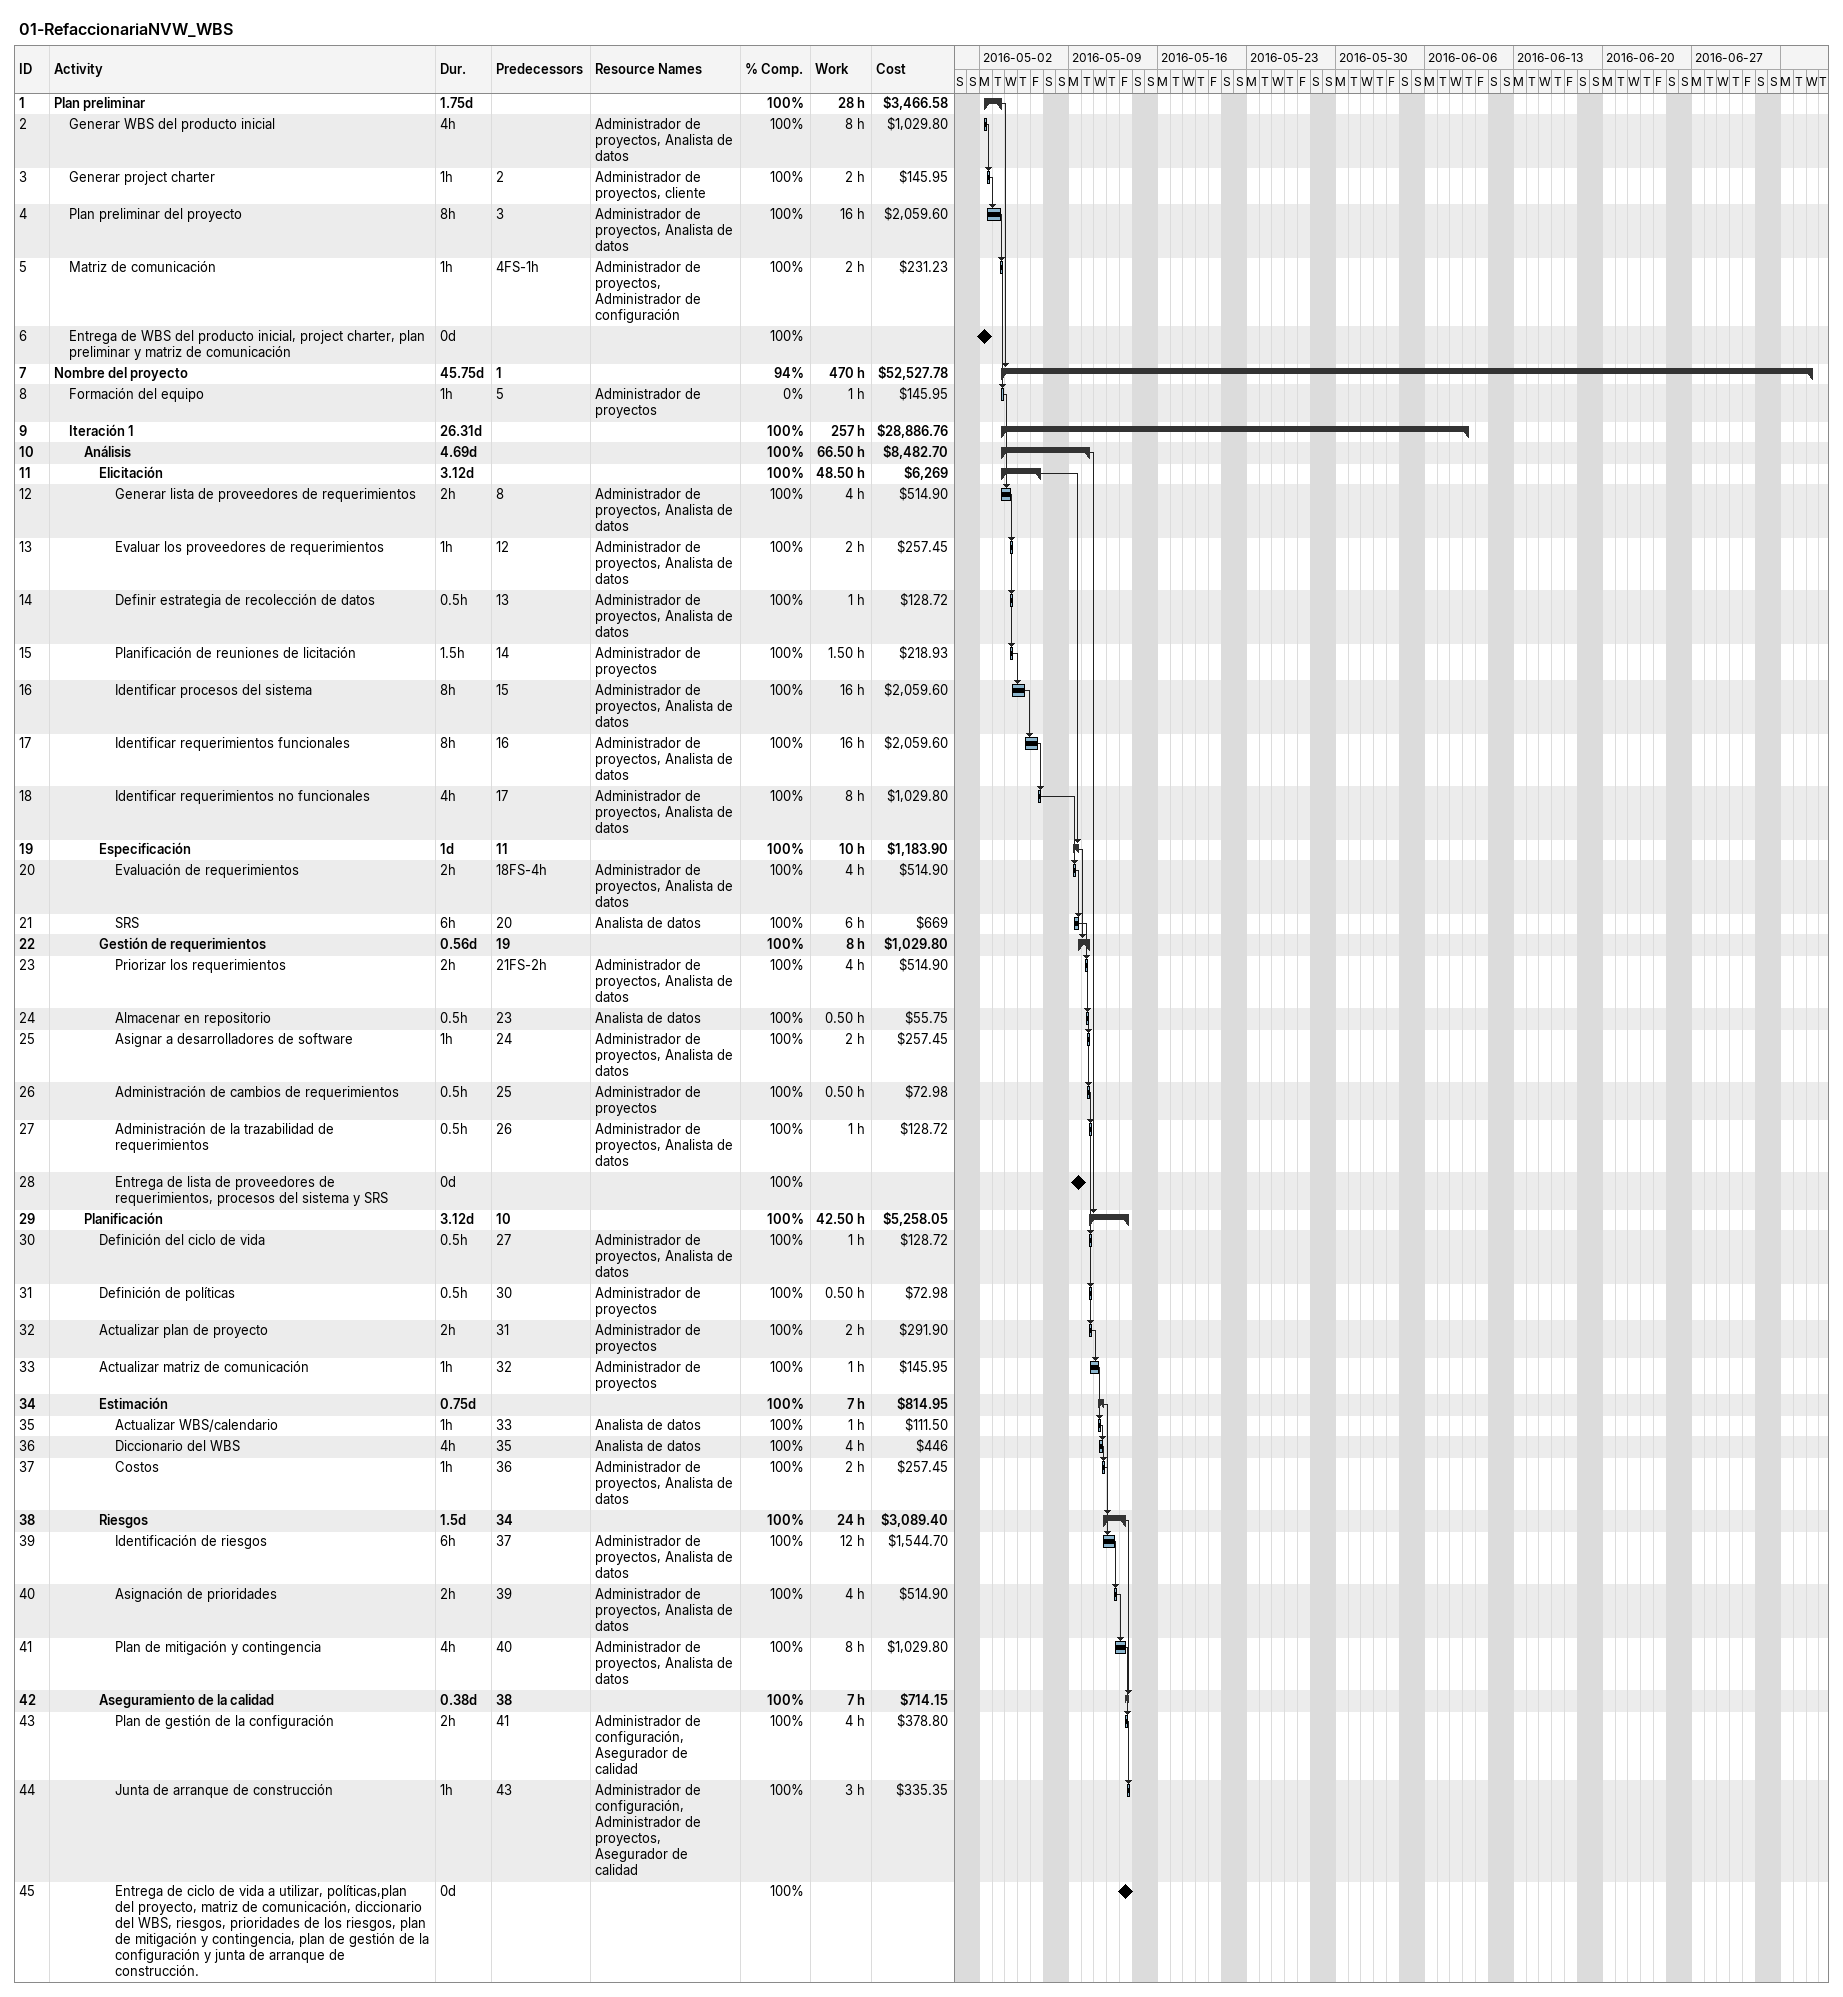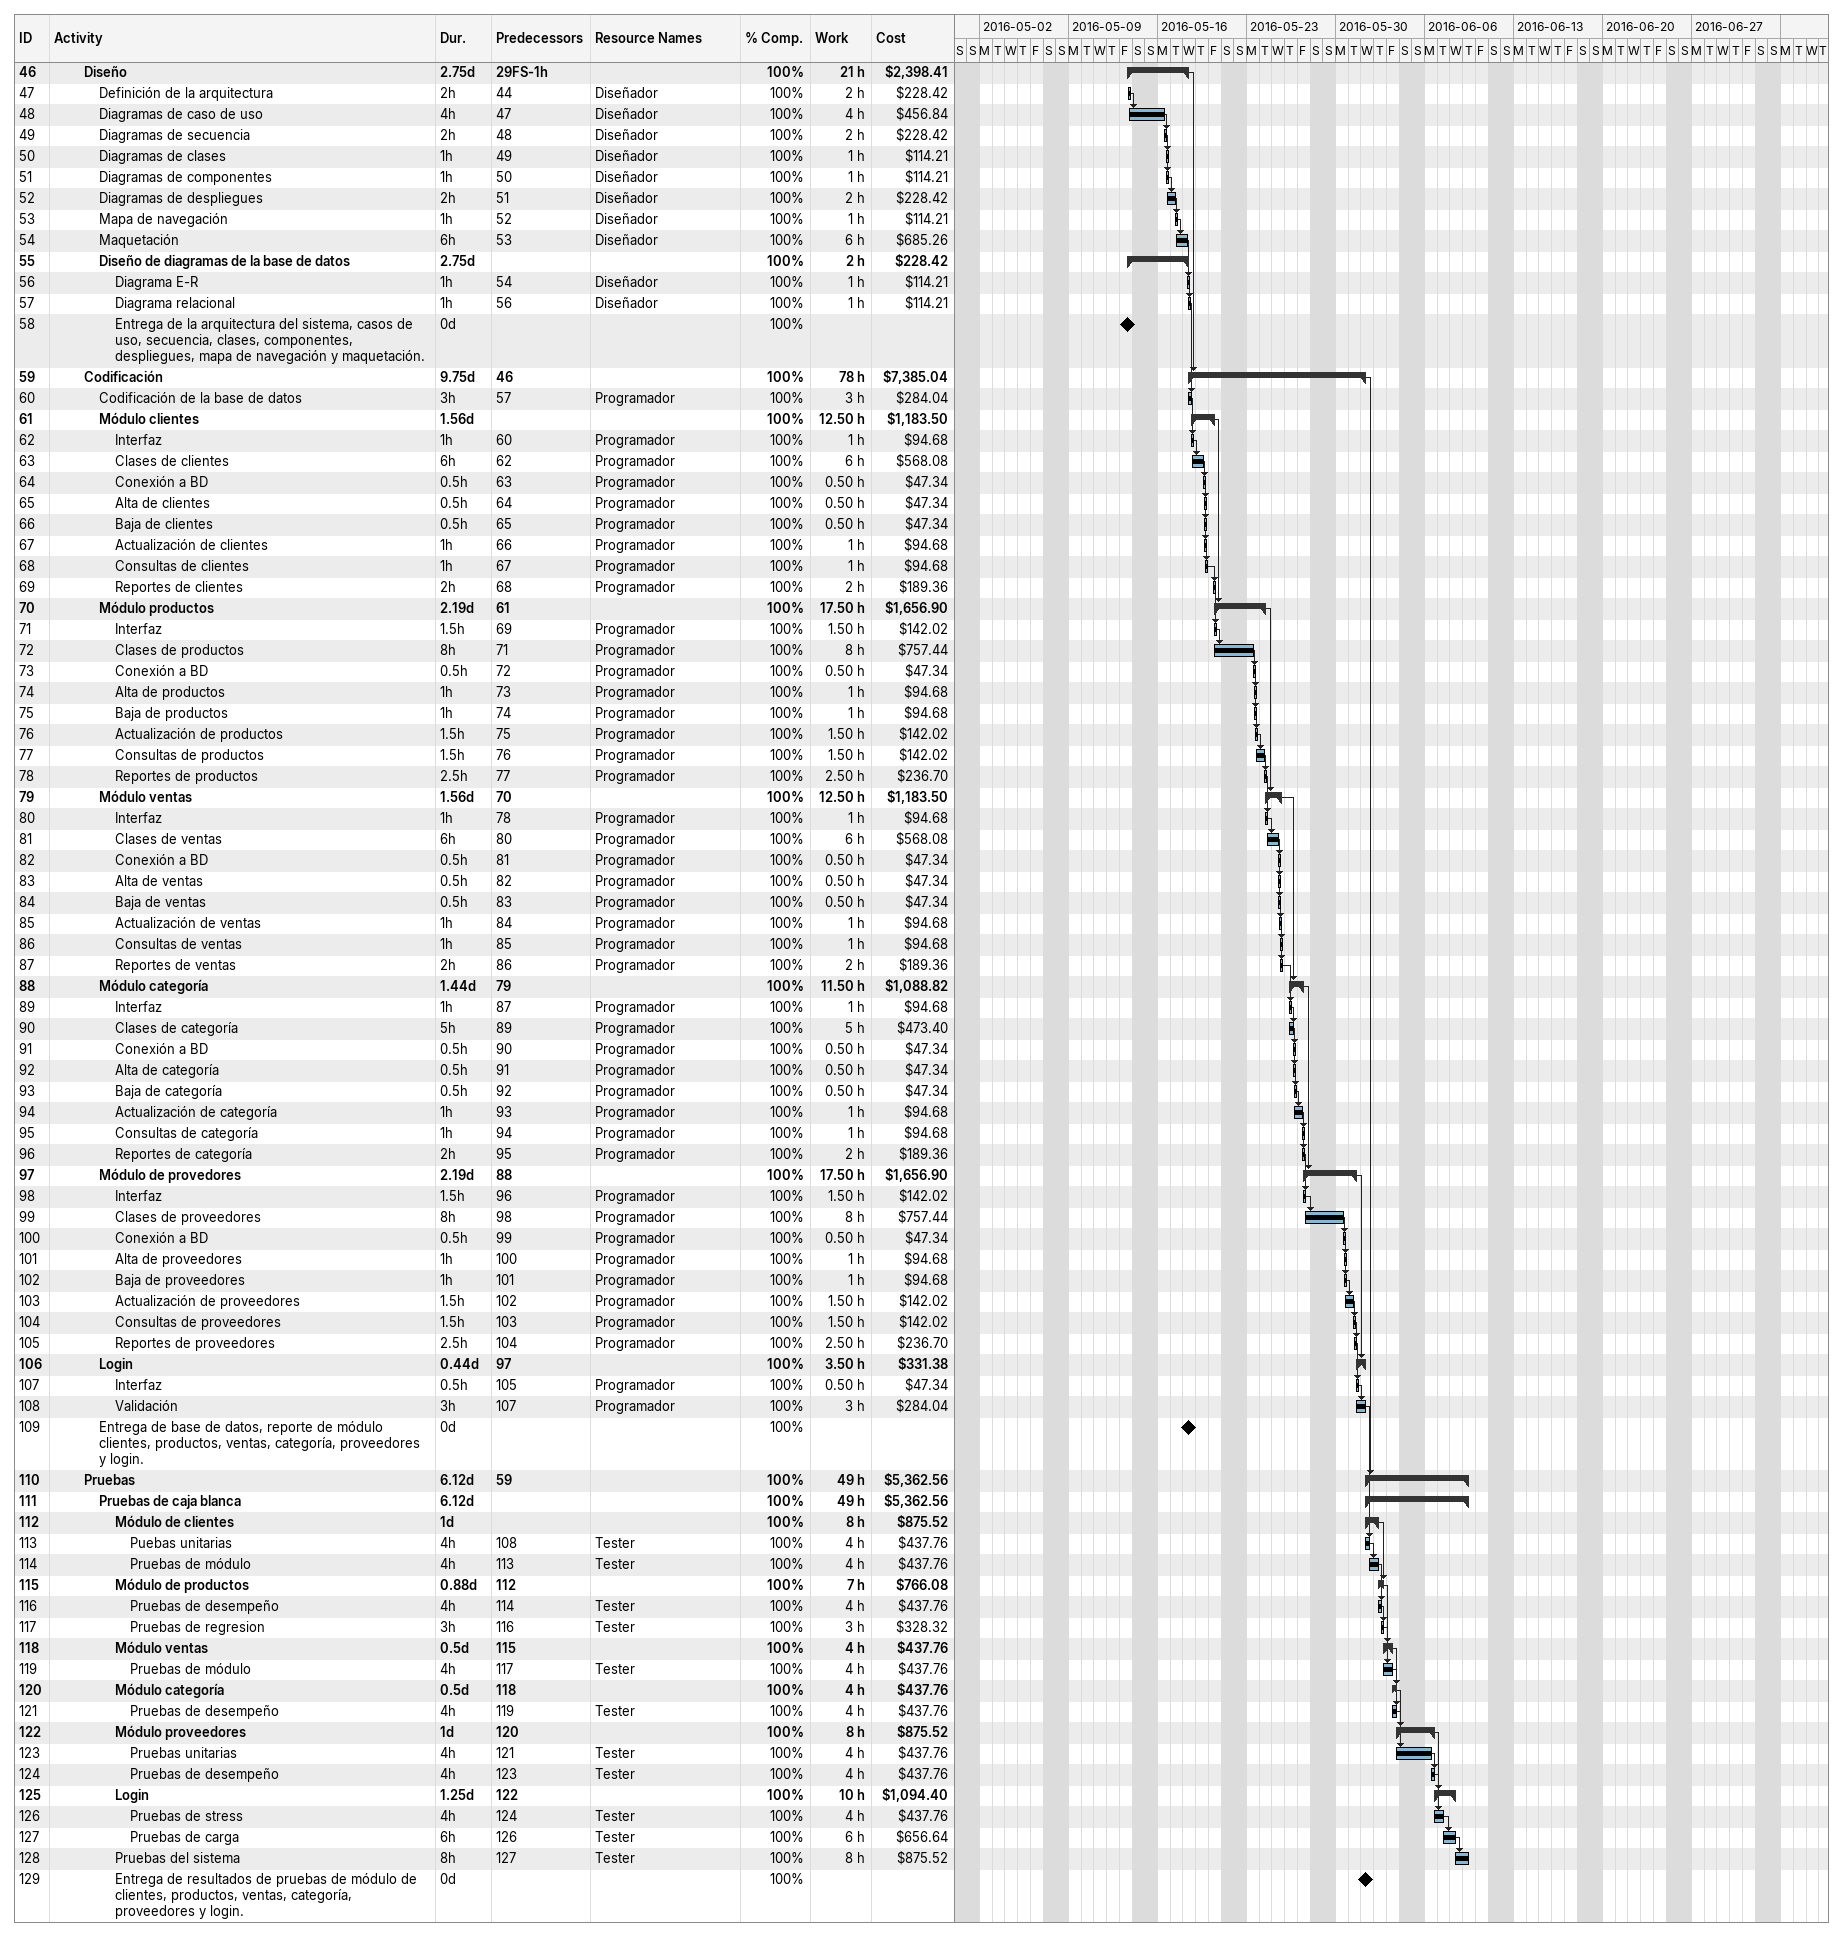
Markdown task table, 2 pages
01-RefaccionariaNVW_WBS

| ID | Level | Task | Duration | Start | Finish | Predecessors | Resources | % complete | Work (h) | Cost ($) |
|---|---|---|---|---|---|---|---|---|---|---|
| 1 | 1 | **Plan preliminar** | 1.75d | 2016-05-02 | 2016-05-03 |  |  | 100 | 28 | 3466.58 |
| 2 | 2 | Generar WBS del producto inicial | 4h | 2016-05-02 | 2016-05-02 |  | Administrador de proyectos, Analista de datos | 100 | 8 | 1029.80 |
| 3 | 2 | Generar project charter | 1h | 2016-05-02 | 2016-05-02 | 2 | Administrador de proyectos, cliente | 100 | 2 | 145.95 |
| 4 | 2 | Plan preliminar del proyecto | 8h | 2016-05-02 | 2016-05-03 | 3 | Administrador de proyectos, Analista de datos | 100 | 16 | 2059.60 |
| 5 | 2 | Matriz de comunicación | 1h | 2016-05-03 | 2016-05-03 | 4FS-1h | Administrador de proyectos, Administrador de configuración | 100 | 2 | 231.23 |
| 6 | 2 | Entrega de WBS del producto inicial, project charter, plan preliminar y matriz de comunicación | 0d | 2016-05-02 | 2016-05-02 |  |  | 100 |  |  |
| 7 | 1 | **Nombre del proyecto** | 45.75d | 2016-05-03 | 2016-07-06 | 1 |  | 94 | 470 | 52527.78 |
| 8 | 2 | Formación del equipo | 1h | 2016-05-03 | 2016-05-03 | 5 | Administrador de proyectos | 0 | 1 | 145.95 |
| 9 | 2 | **Iteración 1** | 26.31d | 2016-05-03 | 2016-06-09 |  |  | 100 | 257 | 28886.76 |
| 10 | 3 | **Análisis** | 4.69d | 2016-05-03 | 2016-05-10 |  |  | 100 | 66.50 | 8482.70 |
| 11 | 4 | **Elicitación** | 3.12d | 2016-05-03 | 2016-05-06 |  |  | 100 | 48.50 | 6269 |
| 12 | 5 | Generar lista de proveedores de requerimientos | 2h | 2016-05-03 | 2016-05-04 | 8 | Administrador de proyectos, Analista de datos | 100 | 4 | 514.90 |
| 13 | 5 | Evaluar los proveedores de requerimientos | 1h | 2016-05-04 | 2016-05-04 | 12 | Administrador de proyectos, Analista de datos | 100 | 2 | 257.45 |
| 14 | 5 | Definir estrategia de recolección de datos | 0.5h | 2016-05-04 | 2016-05-04 | 13 | Administrador de proyectos, Analista de datos | 100 | 1 | 128.72 |
| 15 | 5 | Planificación de reuniones de licitación | 1.5h | 2016-05-04 | 2016-05-04 | 14 | Administrador de proyectos | 100 | 1.50 | 218.93 |
| 16 | 5 | Identificar procesos del sistema | 8h | 2016-05-04 | 2016-05-05 | 15 | Administrador de proyectos, Analista de datos | 100 | 16 | 2059.60 |
| 17 | 5 | Identificar requerimientos funcionales | 8h | 2016-05-05 | 2016-05-06 | 16 | Administrador de proyectos, Analista de datos | 100 | 16 | 2059.60 |
| 18 | 5 | Identificar requerimientos no funcionales | 4h | 2016-05-06 | 2016-05-06 | 17 | Administrador de proyectos, Analista de datos | 100 | 8 | 1029.80 |
| 19 | 4 | **Especificación** | 1d | 2016-05-09 | 2016-05-09 | 11 |  | 100 | 10 | 1183.90 |
| 20 | 5 | Evaluación de requerimientos | 2h | 2016-05-09 | 2016-05-09 | 18FS-4h | Administrador de proyectos, Analista de datos | 100 | 4 | 514.90 |
| 21 | 5 | SRS | 6h | 2016-05-09 | 2016-05-09 | 20 | Analista de datos | 100 | 6 | 669 |
| 22 | 4 | **Gestión de requerimientos** | 0.56d | 2016-05-09 | 2016-05-10 | 19 |  | 100 | 8 | 1029.80 |
| 23 | 5 | Priorizar los requerimientos | 2h | 2016-05-10 | 2016-05-10 | 21FS-2h | Administrador de proyectos, Analista de datos | 100 | 4 | 514.90 |
| 24 | 5 | Almacenar en repositorio | 0.5h | 2016-05-10 | 2016-05-10 | 23 | Analista de datos | 100 | 0.50 | 55.75 |
| 25 | 5 | Asignar a desarrolladores de software | 1h | 2016-05-10 | 2016-05-10 | 24 | Administrador de proyectos, Analista de datos | 100 | 2 | 257.45 |
| 26 | 5 | Administración de cambios de requerimientos | 0.5h | 2016-05-10 | 2016-05-10 | 25 | Administrador de proyectos | 100 | 0.50 | 72.98 |
| 27 | 5 | Administración de la trazabilidad de requerimientos | 0.5h | 2016-05-10 | 2016-05-10 | 26 | Administrador de proyectos, Analista de datos | 100 | 1 | 128.72 |
| 28 | 5 | Entrega de lista de proveedores de requerimientos, procesos del sistema y SRS | 0d | 2016-05-09 | 2016-05-09 |  |  | 100 |  |  |
| 29 | 3 | **Planificación** | 3.12d | 2016-05-10 | 2016-05-13 | 10 |  | 100 | 42.50 | 5258.05 |
| 30 | 4 | Definición del ciclo de vida | 0.5h | 2016-05-10 | 2016-05-10 | 27 | Administrador de proyectos, Analista de datos | 100 | 1 | 128.72 |
| 31 | 4 | Definición de políticas | 0.5h | 2016-05-10 | 2016-05-10 | 30 | Administrador de proyectos | 100 | 0.50 | 72.98 |
| 32 | 4 | Actualizar plan de proyecto | 2h | 2016-05-10 | 2016-05-10 | 31 | Administrador de proyectos | 100 | 2 | 291.90 |
| 33 | 4 | Actualizar matriz de comunicación | 1h | 2016-05-10 | 2016-05-11 | 32 | Administrador de proyectos | 100 | 1 | 145.95 |
| 34 | 4 | **Estimación** | 0.75d | 2016-05-11 | 2016-05-11 |  |  | 100 | 7 | 814.95 |
| 35 | 5 | Actualizar WBS/calendario | 1h | 2016-05-11 | 2016-05-11 | 33 | Analista de datos | 100 | 1 | 111.50 |
| 36 | 5 | Diccionario del WBS | 4h | 2016-05-11 | 2016-05-11 | 35 | Analista de datos | 100 | 4 | 446 |
| 37 | 5 | Costos | 1h | 2016-05-11 | 2016-05-11 | 36 | Administrador de proyectos, Analista de datos | 100 | 2 | 257.45 |
| 38 | 4 | **Riesgos** | 1.5d | 2016-05-11 | 2016-05-13 | 34 |  | 100 | 24 | 3089.40 |
| 39 | 5 | Identificación de riesgos | 6h | 2016-05-11 | 2016-05-12 | 37 | Administrador de proyectos, Analista de datos | 100 | 12 | 1544.70 |
| 40 | 5 | Asignación de prioridades | 2h | 2016-05-12 | 2016-05-12 | 39 | Administrador de proyectos, Analista de datos | 100 | 4 | 514.90 |
| 41 | 5 | Plan de mitigación y contingencia | 4h | 2016-05-12 | 2016-05-13 | 40 | Administrador de proyectos, Analista de datos | 100 | 8 | 1029.80 |
| 42 | 4 | **Aseguramiento de la calidad** | 0.38d | 2016-05-13 | 2016-05-13 | 38 |  | 100 | 7 | 714.15 |
| 43 | 5 | Plan de gestión de la configuración | 2h | 2016-05-13 | 2016-05-13 | 41 | Administrador de configuración, Asegurador de calidad | 100 | 4 | 378.80 |
| 44 | 5 | Junta de arranque de construcción | 1h | 2016-05-13 | 2016-05-13 | 43 | Administrador de configuración, Administrador de proyectos, Asegurador de calidad | 100 | 3 | 335.35 |
| 45 | 5 | Entrega de ciclo de vida a utilizar, políticas,plan del proyecto, matriz de comunicación, diccionario del WBS, riesgos, prioridades de los riesgos, plan de mitigación y contingencia, plan de gestión de la configuración y junta de arranque de construcción. | 0d | 2016-05-13 | 2016-05-13 |  |  | 100 |  |  |
| 46 | 3 | **Diseño** | 2.75d | 2016-05-13 | 2016-05-18 | 29FS-1h |  | 100 | 21 | 2398.41 |
| 47 | 4 | Definición de la arquitectura | 2h | 2016-05-13 | 2016-05-13 | 44 | Diseñador | 100 | 2 | 228.42 |
| 48 | 4 | Diagramas de caso de uso | 4h | 2016-05-13 | 2016-05-16 | 47 | Diseñador | 100 | 4 | 456.84 |
| 49 | 4 | Diagramas de secuencia | 2h | 2016-05-16 | 2016-05-16 | 48 | Diseñador | 100 | 2 | 228.42 |
| 50 | 4 | Diagramas de clases | 1h | 2016-05-16 | 2016-05-16 | 49 | Diseñador | 100 | 1 | 114.21 |
| 51 | 4 | Diagramas de componentes | 1h | 2016-05-16 | 2016-05-16 | 50 | Diseñador | 100 | 1 | 114.21 |
| 52 | 4 | Diagramas de despliegues | 2h | 2016-05-16 | 2016-05-17 | 51 | Diseñador | 100 | 2 | 228.42 |
| 53 | 4 | Mapa de navegación | 1h | 2016-05-17 | 2016-05-17 | 52 | Diseñador | 100 | 1 | 114.21 |
| 54 | 4 | Maquetación | 6h | 2016-05-17 | 2016-05-18 | 53 | Diseñador | 100 | 6 | 685.26 |
| 55 | 4 | **Diseño de diagramas de la base de datos** | 2.75d | 2016-05-13 | 2016-05-18 |  |  | 100 | 2 | 228.42 |
| 56 | 5 | Diagrama E-R | 1h | 2016-05-18 | 2016-05-18 | 54 | Diseñador | 100 | 1 | 114.21 |
| 57 | 5 | Diagrama relacional | 1h | 2016-05-18 | 2016-05-18 | 56 | Diseñador | 100 | 1 | 114.21 |
| 58 | 5 | Entrega de la arquitectura del sistema, casos de uso, secuencia, clases, componentes, despliegues, mapa de navegación y maquetación. | 0d | 2016-05-13 | 2016-05-13 |  |  | 100 |  |  |
| 59 | 3 | **Codificación** | 9.75d | 2016-05-18 | 2016-06-01 | 46 |  | 100 | 78 | 7385.04 |
| 60 | 4 | Codificación de la base de datos | 3h | 2016-05-18 | 2016-05-18 | 57 | Programador | 100 | 3 | 284.04 |
| 61 | 4 | **Módulo clientes** | 1.56d | 2016-05-18 | 2016-05-20 |  |  | 100 | 12.50 | 1183.50 |
| 62 | 5 | Interfaz | 1h | 2016-05-18 | 2016-05-18 | 60 | Programador | 100 | 1 | 94.68 |
| 63 | 5 | Clases de clientes | 6h | 2016-05-18 | 2016-05-19 | 62 | Programador | 100 | 6 | 568.08 |
| 64 | 5 | Conexión a BD | 0.5h | 2016-05-19 | 2016-05-19 | 63 | Programador | 100 | 0.50 | 47.34 |
| 65 | 5 | Alta de clientes | 0.5h | 2016-05-19 | 2016-05-19 | 64 | Programador | 100 | 0.50 | 47.34 |
| 66 | 5 | Baja de clientes | 0.5h | 2016-05-19 | 2016-05-19 | 65 | Programador | 100 | 0.50 | 47.34 |
| 67 | 5 | Actualización de clientes | 1h | 2016-05-19 | 2016-05-19 | 66 | Programador | 100 | 1 | 94.68 |
| 68 | 5 | Consultas de clientes | 1h | 2016-05-19 | 2016-05-19 | 67 | Programador | 100 | 1 | 94.68 |
| 69 | 5 | Reportes de clientes | 2h | 2016-05-20 | 2016-05-20 | 68 | Programador | 100 | 2 | 189.36 |
| 70 | 4 | **Módulo productos** | 2.19d | 2016-05-20 | 2016-05-24 | 61 |  | 100 | 17.50 | 1656.90 |
| 71 | 5 | Interfaz | 1.5h | 2016-05-20 | 2016-05-20 | 69 | Programador | 100 | 1.50 | 142.02 |
| 72 | 5 | Clases de productos | 8h | 2016-05-20 | 2016-05-23 | 71 | Programador | 100 | 8 | 757.44 |
| 73 | 5 | Conexión a BD | 0.5h | 2016-05-23 | 2016-05-23 | 72 | Programador | 100 | 0.50 | 47.34 |
| 74 | 5 | Alta de productos | 1h | 2016-05-23 | 2016-05-23 | 73 | Programador | 100 | 1 | 94.68 |
| 75 | 5 | Baja de productos | 1h | 2016-05-23 | 2016-05-23 | 74 | Programador | 100 | 1 | 94.68 |
| 76 | 5 | Actualización de productos | 1.5h | 2016-05-23 | 2016-05-23 | 75 | Programador | 100 | 1.50 | 142.02 |
| 77 | 5 | Consultas de productos | 1.5h | 2016-05-23 | 2016-05-24 | 76 | Programador | 100 | 1.50 | 142.02 |
| 78 | 5 | Reportes de productos | 2.5h | 2016-05-24 | 2016-05-24 | 77 | Programador | 100 | 2.50 | 236.70 |
| 79 | 4 | **Módulo ventas** | 1.56d | 2016-05-24 | 2016-05-25 | 70 |  | 100 | 12.50 | 1183.50 |
| 80 | 5 | Interfaz | 1h | 2016-05-24 | 2016-05-24 | 78 | Programador | 100 | 1 | 94.68 |
| 81 | 5 | Clases de ventas | 6h | 2016-05-24 | 2016-05-25 | 80 | Programador | 100 | 6 | 568.08 |
| 82 | 5 | Conexión a BD | 0.5h | 2016-05-25 | 2016-05-25 | 81 | Programador | 100 | 0.50 | 47.34 |
| 83 | 5 | Alta de ventas | 0.5h | 2016-05-25 | 2016-05-25 | 82 | Programador | 100 | 0.50 | 47.34 |
| 84 | 5 | Baja de ventas | 0.5h | 2016-05-25 | 2016-05-25 | 83 | Programador | 100 | 0.50 | 47.34 |
| 85 | 5 | Actualización de ventas | 1h | 2016-05-25 | 2016-05-25 | 84 | Programador | 100 | 1 | 94.68 |
| 86 | 5 | Consultas de ventas | 1h | 2016-05-25 | 2016-05-25 | 85 | Programador | 100 | 1 | 94.68 |
| 87 | 5 | Reportes de ventas | 2h | 2016-05-25 | 2016-05-25 | 86 | Programador | 100 | 2 | 189.36 |
| 88 | 4 | **Módulo categoría** | 1.44d | 2016-05-26 | 2016-05-27 | 79 |  | 100 | 11.50 | 1088.82 |
| 89 | 5 | Interfaz | 1h | 2016-05-26 | 2016-05-26 | 87 | Programador | 100 | 1 | 94.68 |
| 90 | 5 | Clases de categoría | 5h | 2016-05-26 | 2016-05-26 | 89 | Programador | 100 | 5 | 473.40 |
| 91 | 5 | Conexión a BD | 0.5h | 2016-05-26 | 2016-05-26 | 90 | Programador | 100 | 0.50 | 47.34 |
| 92 | 5 | Alta de categoría | 0.5h | 2016-05-26 | 2016-05-26 | 91 | Programador | 100 | 0.50 | 47.34 |
| 93 | 5 | Baja de categoría | 0.5h | 2016-05-26 | 2016-05-26 | 92 | Programador | 100 | 0.50 | 47.34 |
| 94 | 5 | Actualización de categoría | 1h | 2016-05-26 | 2016-05-27 | 93 | Programador | 100 | 1 | 94.68 |
| 95 | 5 | Consultas de categoría | 1h | 2016-05-27 | 2016-05-27 | 94 | Programador | 100 | 1 | 94.68 |
| 96 | 5 | Reportes de categoría | 2h | 2016-05-27 | 2016-05-27 | 95 | Programador | 100 | 2 | 189.36 |
| 97 | 4 | **Módulo de provedores** | 2.19d | 2016-05-27 | 2016-05-31 | 88 |  | 100 | 17.50 | 1656.90 |
| 98 | 5 | Interfaz | 1.5h | 2016-05-27 | 2016-05-27 | 96 | Programador | 100 | 1.50 | 142.02 |
| 99 | 5 | Clases de proveedores | 8h | 2016-05-27 | 2016-05-30 | 98 | Programador | 100 | 8 | 757.44 |
| 100 | 5 | Conexión a BD | 0.5h | 2016-05-30 | 2016-05-30 | 99 | Programador | 100 | 0.50 | 47.34 |
| 101 | 5 | Alta de proveedores | 1h | 2016-05-30 | 2016-05-30 | 100 | Programador | 100 | 1 | 94.68 |
| 102 | 5 | Baja de proveedores | 1h | 2016-05-30 | 2016-05-30 | 101 | Programador | 100 | 1 | 94.68 |
| 103 | 5 | Actualización de proveedores | 1.5h | 2016-05-30 | 2016-05-31 | 102 | Programador | 100 | 1.50 | 142.02 |
| 104 | 5 | Consultas de proveedores | 1.5h | 2016-05-31 | 2016-05-31 | 103 | Programador | 100 | 1.50 | 142.02 |
| 105 | 5 | Reportes de proveedores | 2.5h | 2016-05-31 | 2016-05-31 | 104 | Programador | 100 | 2.50 | 236.70 |
| 106 | 4 | **Login** | 0.44d | 2016-05-31 | 2016-06-01 | 97 |  | 100 | 3.50 | 331.38 |
| 107 | 5 | Interfaz | 0.5h | 2016-05-31 | 2016-05-31 | 105 | Programador | 100 | 0.50 | 47.34 |
| 108 | 5 | Validación | 3h | 2016-05-31 | 2016-06-01 | 107 | Programador | 100 | 3 | 284.04 |
| 109 | 4 | Entrega de base de datos, reporte de módulo clientes, productos, ventas, categoría, proveedores y login. | 0d | 2016-05-18 | 2016-05-18 |  |  | 100 |  |  |
| 110 | 3 | **Pruebas** | 6.12d | 2016-06-01 | 2016-06-09 | 59 |  | 100 | 49 | 5362.56 |
| 111 | 4 | **Pruebas de caja blanca** | 6.12d | 2016-06-01 | 2016-06-09 |  |  | 100 | 49 | 5362.56 |
| 112 | 5 | **Módulo de clientes** | 1d | 2016-06-01 | 2016-06-02 |  |  | 100 | 8 | 875.52 |
| 113 | 6 | Puebas unitarias | 4h | 2016-06-01 | 2016-06-01 | 108 | Tester | 100 | 4 | 437.76 |
| 114 | 6 | Pruebas de módulo | 4h | 2016-06-01 | 2016-06-02 | 113 | Tester | 100 | 4 | 437.76 |
| 115 | 5 | **Módulo de productos** | 0.88d | 2016-06-02 | 2016-06-02 | 112 |  | 100 | 7 | 766.08 |
| 116 | 6 | Pruebas de desempeño | 4h | 2016-06-02 | 2016-06-02 | 114 | Tester | 100 | 4 | 437.76 |
| 117 | 6 | Pruebas de regresion | 3h | 2016-06-02 | 2016-06-02 | 116 | Tester | 100 | 3 | 328.32 |
| 118 | 5 | **Módulo ventas** | 0.5d | 2016-06-02 | 2016-06-03 | 115 |  | 100 | 4 | 437.76 |
| 119 | 6 | Pruebas de módulo | 4h | 2016-06-02 | 2016-06-03 | 117 | Tester | 100 | 4 | 437.76 |
| 120 | 5 | **Módulo categoría** | 0.5d | 2016-06-03 | 2016-06-03 | 118 |  | 100 | 4 | 437.76 |
| 121 | 6 | Pruebas de desempeño | 4h | 2016-06-03 | 2016-06-03 | 119 | Tester | 100 | 4 | 437.76 |
| 122 | 5 | **Módulo proveedores** | 1d | 2016-06-03 | 2016-06-06 | 120 |  | 100 | 8 | 875.52 |
| 123 | 6 | Pruebas unitarias | 4h | 2016-06-03 | 2016-06-06 | 121 | Tester | 100 | 4 | 437.76 |
| 124 | 6 | Pruebas de desempeño | 4h | 2016-06-06 | 2016-06-06 | 123 | Tester | 100 | 4 | 437.76 |
| 125 | 5 | **Login** | 1.25d | 2016-06-06 | 2016-06-08 | 122 |  | 100 | 10 | 1094.40 |
| 126 | 6 | Pruebas de stress | 4h | 2016-06-06 | 2016-06-07 | 124 | Tester | 100 | 4 | 437.76 |
| 127 | 6 | Pruebas de carga | 6h | 2016-06-07 | 2016-06-08 | 126 | Tester | 100 | 6 | 656.64 |
| 128 | 5 | Pruebas del sistema | 8h | 2016-06-08 | 2016-06-09 | 127 | Tester | 100 | 8 | 875.52 |
| 129 | 5 | Entrega de resultados de pruebas de módulo de clientes, productos, ventas, categoría, proveedores y login. | 0d | 2016-06-01 | 2016-06-01 |  |  | 100 |  |  |
